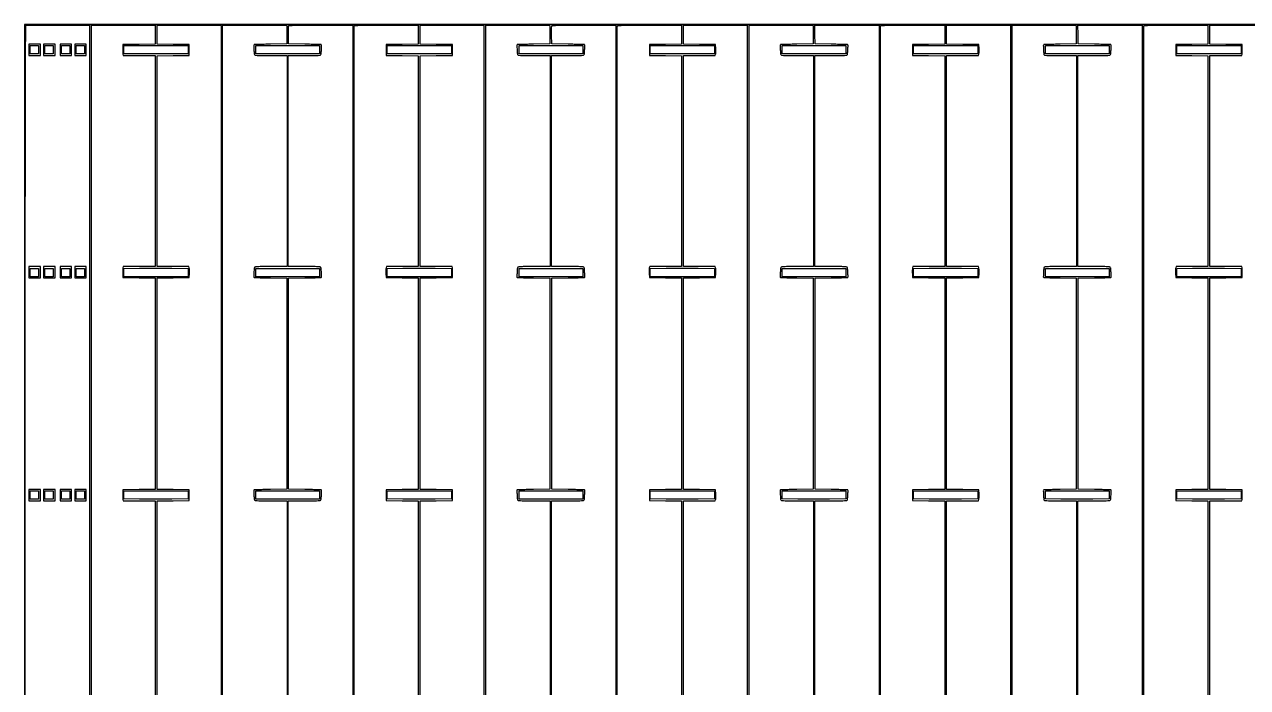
# Model space of a CAD drawing. Extents: x 0 to 4048, y 0 to 4048.
# Drawn here: x 0 to 1919, y 3007 to 4048 of the extents above; entities that cross this region are included whole.
import ezdxf

# ---------------------------------------------------------------- set-up
doc = ezdxf.new("R2010")
doc.units = 0

msp = doc.modelspace()

# ---------------------------------------------------------------- linework, layer by layer
for points in [[(517.5, 2222.5), (517.244559, 3133.5, -0.000049), (517.180682, 3482.908955, -0.000081), (517.203408, 3777.260938, -0.000001), (517.267896, 4044.685115, -0.090809), (517.463174, 4045.75, -0.302046), (518.440521, 4046.450164, -0.002558), (528.19024, 4046.741385, -0.005157), (542.471912, 4046.947503, -0.001029), (567.968615, 4047), (618, 4047), (618, 4032.017171), (618, 4017.034342), (592.75, 4016.767171), (567.5, 4016.5), (567.5, 4008), (567.5, 3999.5), (592.75, 3999.232829), (618, 3998.965658), (618, 3833.482829), (618, 3668), (593.019052, 3668), (568.038104, 3668), (567.465646, 3665.719147, 0.044171), (567.262206, 3664.439148, 0.009649), (567.150473, 3662.207982, 0.009978), (567.122492, 3659.613115, 0.009424), (567.196594, 3656.969147), (567.5, 3650.5), (592.75, 3650.232829), (618, 3649.965658), (618, 3484), (618, 3318.034342), (592.75, 3317.767171), (567.5, 3317.5), (567.5, 3309), (567.5, 3300.5), (592.75, 3300.232829), (618, 3299.965658), (618, 3134.482829), (618, 2969)], [(930.5, 2222.5), (930.244559, 3133.5, -0.000049), (930.180682, 3482.908955, -0.000081), (930.203408, 3777.260938, -0.000001), (930.267896, 4044.685115, -0.090809), (930.463174, 4045.75, -0.302046), (931.440521, 4046.450164, -0.002558), (941.19024, 4046.741385, -0.005157), (955.471912, 4046.947503, -0.001029), (980.968615, 4047), (1031, 4047), (1031, 4032.017171), (1031, 4017.034342), (1005.75, 4016.767171), (980.5, 4016.5), (980.5, 4008), (980.5, 3999.5), (1005.75, 3999.232829), (1031, 3998.965658), (1031, 3833.482829), (1031, 3668), (1006.019052, 3668), (981.038104, 3668), (980.465646, 3665.719147, 0.044171), (980.262206, 3664.439148, 0.009649), (980.150473, 3662.207982, 0.009978), (980.122492, 3659.613115, 0.009424), (980.196594, 3656.969147), (980.5, 3650.5), (1005.75, 3650.232829), (1031, 3649.965658), (1031, 3484), (1031, 3318.034342), (1005.75, 3317.767171), (980.5, 3317.5), (980.5, 3309), (980.5, 3300.5), (1005.75, 3300.232829), (1031, 3299.965658), (1031, 3134.482829), (1031, 2969)], [(1343.5, 2222.5), (1343.244559, 3133.5, -0.000049), (1343.180682, 3482.908955, -0.000081), (1343.203408, 3777.260938, -0.000001), (1343.267896, 4044.685115, -0.090809), (1343.463174, 4045.75, -0.302046), (1344.440521, 4046.450164, -0.002558), (1354.19024, 4046.741385, -0.005157), (1368.471912, 4046.947503, -0.001029), (1393.968615, 4047), (1444, 4047), (1444, 4032.017171), (1444, 4017.034342), (1418.75, 4016.767171), (1393.5, 4016.5), (1393.5, 4008), (1393.5, 3999.5), (1418.75, 3999.232829), (1444, 3998.965658), (1444, 3833.482829), (1444, 3668), (1419.019052, 3668), (1394.038104, 3668), (1393.465646, 3665.719147, 0.044171), (1393.262206, 3664.439148, 0.009649), (1393.150473, 3662.207982, 0.009978), (1393.122492, 3659.613115, 0.009424), (1393.196594, 3656.969147), (1393.5, 3650.5), (1418.75, 3650.232829), (1444, 3649.965658), (1444, 3484), (1444, 3318.034342), (1418.75, 3317.767171), (1393.5, 3317.5), (1393.5, 3309), (1393.5, 3300.5), (1418.75, 3300.232829), (1444, 3299.965658), (1444, 3134.482829), (1444, 2969)], [(1756.5, 2222.5), (1756.244559, 3133.5, -0.000049), (1756.180682, 3482.908955, -0.000081), (1756.203408, 3777.260938, -0.000001), (1756.267896, 4044.685115, -0.090809), (1756.463174, 4045.75, -0.302046), (1757.440521, 4046.450164, -0.002558), (1767.19024, 4046.741385, -0.005157), (1781.471912, 4046.947503, -0.001029), (1806.968615, 4047), (1857, 4047), (1857, 4032.017171), (1857, 4017.034342), (1831.75, 4016.767171), (1806.5, 4016.5), (1806.5, 4008), (1806.5, 3999.5), (1831.75, 3999.232829), (1857, 3998.965658), (1857, 3833.482829), (1857, 3668), (1832.019052, 3668), (1807.038104, 3668), (1806.465646, 3665.719147, 0.044171), (1806.262206, 3664.439148, 0.009649), (1806.150473, 3662.207982, 0.009978), (1806.122492, 3659.613115, 0.009424), (1806.196594, 3656.969147), (1806.5, 3650.5), (1831.75, 3650.232829), (1857, 3649.965658), (1857, 3484), (1857, 3318.034342), (1831.75, 3317.767171), (1806.5, 3317.5), (1806.5, 3309), (1806.5, 3300.5), (1831.75, 3300.232829), (1857, 3299.965658), (1857, 3134.482829), (1857, 2969)], [(105, 2222), (105, 3134.5), (105, 4047), (155, 4047), (205, 4047), (205, 4032.017171), (205, 4017.034342), (179.75, 4016.767171), (154.5, 4016.5), (154.196594, 4010.030853, 0.009424), (154.122492, 4007.386885, 0.009978), (154.150473, 4004.792018, 0.009649), (154.262206, 4002.560852, 0.044171), (154.465646, 4001.280853), (155.038104, 3999), (180.019052, 3999), (205, 3999), (205, 3833.5), (205, 3668), (180.019052, 3668), (155.038104, 3668), (154.465646, 3665.719147, 0.044171), (154.262206, 3664.439148, 0.009649), (154.150473, 3662.207982, 0.009978), (154.122492, 3659.613115, 0.009424), (154.196594, 3656.969147), (154.5, 3650.5), (179.75, 3650.232829), (205, 3649.965658), (205, 3484), (205, 3318.034342), (179.75, 3317.767171), (154.5, 3317.5), (154.196594, 3311.030853, 0.009424), (154.122492, 3308.386885, 0.009978), (154.150473, 3305.792018, 0.009649), (154.262206, 3303.560852, 0.044171), (154.465646, 3302.280853), (155.038104, 3300), (180.019052, 3300), (205, 3300), (205, 3134.5), (205, 2969)], [(208, 2969), (208, 3134.482829), (208, 3299.965658), (233.25, 3300.232829), (258.5, 3300.5), (258.5, 3309), (258.5, 3317.5), (233.25, 3317.767171), (208, 3318.034342), (208, 3484), (208, 3649.965658), (233.25, 3650.232829), (258.5, 3650.5), (258.803406, 3656.969147, 0.009424), (258.877508, 3659.613115, 0.009978), (258.849527, 3662.207982, 0.009649), (258.737794, 3664.439148, 0.044171), (258.534354, 3665.719147), (257.961896, 3668), (232.980948, 3668), (208, 3668), (208, 3833.482829), (208, 3998.965658), (233.25, 3999.232829), (258.5, 3999.5), (258.5, 4008), (258.5, 4016.5), (233.25, 4016.767171), (208, 4017.034342), (208, 4032.02642), (208, 4047.018498), (258.25, 4046.759249), (308.5, 4046.5), (308.5, 3134.5), (308.5, 2222.5)], [(311, 2222), (311, 3134.509249), (311, 4047.018498), (361.25, 4046.759249), (411.5, 4046.5), (411.5, 4032), (411.5, 4017.5), (386, 4016.956726, 0.000739), (376.204953, 4016.733553, 0.001215), (367.917188, 4016.512313, 0.000096), (360.482625, 4016.294344, 0.166881), (360.25, 4016.206726, 0.233563), (359.692956, 4014.962578, 0.005337), (360.017066, 4008.299872, 0.006291), (360.490161, 4001.727878, 0.177054), (361.2, 4000.2, 0.179332), (362.515723, 3999.595775, 0.007374), (367.792473, 3999.274194, 0.00898), (375.387218, 3999.060257, 0.00255), (387.2, 3999), (412, 3999), (412, 3833.5), (412, 3668), (387.2, 3668, 0.00255), (375.387218, 3667.939743, 0.00898), (367.792473, 3667.725806, 0.007374), (362.515723, 3667.404225, 0.179332), (361.2, 3666.8, 0.177054), (360.490161, 3665.272122, 0.006291), (360.017066, 3658.700128, 0.005337), (359.692956, 3652.037422, 0.233563), (360.25, 3650.793274, 0.166881), (360.482625, 3650.705656, 0.000096), (367.917188, 3650.487687, 0.001215), (376.204953, 3650.266447, 0.000739), (386, 3650.043274), (411.5, 3649.5), (411.5, 3484), (411.5, 3318.5), (386, 3317.956726, 0.000739), (376.204953, 3317.733553, 0.001215), (367.917188, 3317.512313, 0.000096), (360.482625, 3317.294344, 0.166881), (360.25, 3317.206726, 0.233563), (359.692956, 3315.962578, 0.005337), (360.017066, 3309.299872, 0.006291), (360.490161, 3302.727878, 0.177054), (361.2, 3301.2, 0.179332), (362.515723, 3300.595775, 0.007374), (367.792473, 3300.274194, 0.00898), (375.387218, 3300.060257, 0.00255), (387.2, 3300), (412, 3300), (412, 3134.5), (412, 2969)], [(414, 2969), (414, 3134.5), (414, 3300), (438.8, 3300, 0.00255), (450.612782, 3300.060257, 0.00898), (458.207527, 3300.274194, 0.007374), (463.484277, 3300.595775, 0.179332), (464.8, 3301.2, 0.177054), (465.509839, 3302.727878, 0.006291), (465.982934, 3309.299872, 0.005337), (466.307044, 3315.962578, 0.233563), (465.75, 3317.206726, 0.166881), (465.517375, 3317.294344, 0.000096), (458.082812, 3317.512313, 0.001215), (449.795047, 3317.733553, 0.000739), (440, 3317.956726), (414.5, 3318.5), (414.5, 3484), (414.5, 3649.5), (440, 3650.043274, 0.000739), (449.795047, 3650.266447, 0.001215), (458.082812, 3650.487687, 0.000096), (465.517375, 3650.705656, 0.166881), (465.75, 3650.793274, 0.233563), (466.307044, 3652.037422, 0.005337), (465.982934, 3658.700128, 0.006291), (465.509839, 3665.272122, 0.177054), (464.8, 3666.8, 0.179332), (463.484277, 3667.404225, 0.007374), (458.207527, 3667.725806, 0.00898), (450.612782, 3667.939743, 0.00255), (438.8, 3668), (414, 3668), (414, 3833.5), (414, 3999), (438.8, 3999, 0.00255), (450.612782, 3999.060257, 0.00898), (458.207527, 3999.274194, 0.007374), (463.484277, 3999.595775, 0.179332), (464.8, 4000.2, 0.177054), (465.509839, 4001.727878, 0.006291), (465.982934, 4008.299872, 0.005337), (466.307044, 4014.962578, 0.233563), (465.75, 4016.206726, 0.166881), (465.517375, 4016.294344, 0.000096), (458.082812, 4016.512313, 0.001215), (449.795047, 4016.733553, 0.000739), (440, 4016.956726), (414.5, 4017.5), (414.219585, 4030.949549, -0.003639), (414.148375, 4036.197157, -0.005278), (414.168132, 4040.8303, -0.002799), (414.248031, 4044.742813, -0.085304), (414.4382, 4045.699549, -0.300079), (415.475927, 4046.442475, -0.003135), (424.801861, 4046.741008, -0.005454), (438.823383, 4046.948846, -0.000978), (464.968615, 4047), (515, 4047), (515, 3134.5), (515, 2222)], [(621, 2969), (621, 3134.482829), (621, 3299.965658), (646.25, 3300.232829), (671.5, 3300.5), (671.5, 3309), (671.5, 3317.5), (646.25, 3317.767171), (621, 3318.034342), (621, 3484), (621, 3649.965658), (646.25, 3650.232829), (671.5, 3650.5), (671.803406, 3656.969147, 0.009424), (671.877508, 3659.613115, 0.009978), (671.849527, 3662.207982, 0.009649), (671.737794, 3664.439148, 0.044171), (671.534354, 3665.719147), (670.961896, 3668), (645.980948, 3668), (621, 3668), (621, 3833.482829), (621, 3998.965658), (646.25, 3999.232829), (671.5, 3999.5), (671.5, 4008), (671.5, 4016.5), (646.25, 4016.767171), (621, 4017.034342), (621, 4032.017171), (621, 4047), (671, 4047), (721, 4047), (721, 3134.5), (721, 2222)], [(724, 2222), (724, 3134.509249), (724, 4047.018498), (774.25, 4046.759249), (824.5, 4046.5), (824.5, 4032), (824.5, 4017.5), (799, 4016.956726, 0.000739), (789.204953, 4016.733553, 0.001215), (780.917188, 4016.512313, 0.000096), (773.482625, 4016.294344, 0.166881), (773.25, 4016.206726, 0.233563), (772.692956, 4014.962578, 0.005337), (773.017066, 4008.299872, 0.006291), (773.490161, 4001.727878, 0.177054), (774.2, 4000.2, 0.179332), (775.515723, 3999.595775, 0.007374), (780.792473, 3999.274194, 0.00898), (788.387218, 3999.060257, 0.00255), (800.2, 3999), (825, 3999), (825, 3833.5), (825, 3668), (800.2, 3668, 0.00255), (788.387218, 3667.939743, 0.00898), (780.792473, 3667.725806, 0.007374), (775.515723, 3667.404225, 0.179332), (774.2, 3666.8, 0.177054), (773.490161, 3665.272122, 0.006291), (773.017066, 3658.700128, 0.005337), (772.692956, 3652.037422, 0.233563), (773.25, 3650.793274, 0.166881), (773.482625, 3650.705656, 0.000096), (780.917188, 3650.487687, 0.001215), (789.204953, 3650.266447, 0.000739), (799, 3650.043274), (824.5, 3649.5), (824.5, 3484), (824.5, 3318.5), (799, 3317.956726, 0.000739), (789.204953, 3317.733553, 0.001215), (780.917188, 3317.512313, 0.000096), (773.482625, 3317.294344, 0.166881), (773.25, 3317.206726, 0.233563), (772.692956, 3315.962578, 0.005337), (773.017066, 3309.299872, 0.006291), (773.490161, 3302.727878, 0.177054), (774.2, 3301.2, 0.179332), (775.515723, 3300.595775, 0.007374), (780.792473, 3300.274194, 0.00898), (788.387218, 3300.060257, 0.00255), (800.2, 3300), (825, 3300), (825, 3134.5), (825, 2969)], [(827, 2969), (827, 3134.5), (827, 3300), (851.8, 3300, 0.00255), (863.612782, 3300.060257, 0.00898), (871.207527, 3300.274194, 0.007374), (876.484277, 3300.595775, 0.179332), (877.8, 3301.2, 0.177054), (878.509839, 3302.727878, 0.006291), (878.982934, 3309.299872, 0.005337), (879.307044, 3315.962578, 0.233563), (878.75, 3317.206726, 0.166881), (878.517375, 3317.294344, 0.000096), (871.082812, 3317.512313, 0.001215), (862.795047, 3317.733553, 0.000739), (853, 3317.956726), (827.5, 3318.5), (827.5, 3484), (827.5, 3649.5), (853, 3650.043274, 0.000739), (862.795047, 3650.266447, 0.001215), (871.082812, 3650.487687, 0.000096), (878.517375, 3650.705656, 0.166881), (878.75, 3650.793274, 0.233563), (879.307044, 3652.037422, 0.005337), (878.982934, 3658.700128, 0.006291), (878.509839, 3665.272122, 0.177054), (877.8, 3666.8, 0.179332), (876.484277, 3667.404225, 0.007374), (871.207527, 3667.725806, 0.00898), (863.612782, 3667.939743, 0.00255), (851.8, 3668), (827, 3668), (827, 3833.5), (827, 3999), (851.8, 3999, 0.00255), (863.612782, 3999.060257, 0.00898), (871.207527, 3999.274194, 0.007374), (876.484277, 3999.595775, 0.179332), (877.8, 4000.2, 0.177054), (878.509839, 4001.727878, 0.006291), (878.982934, 4008.299872, 0.005337), (879.307044, 4014.962578, 0.233563), (878.75, 4016.206726, 0.166881), (878.517375, 4016.294344, 0.000096), (871.082812, 4016.512313, 0.001215), (862.795047, 4016.733553, 0.000739), (853, 4016.956726), (827.5, 4017.5), (827.219585, 4030.949549, -0.003639), (827.148375, 4036.197157, -0.005278), (827.168132, 4040.8303, -0.002799), (827.248031, 4044.742813, -0.085304), (827.4382, 4045.699549, -0.300079), (828.475927, 4046.442475, -0.003135), (837.801861, 4046.741008, -0.005454), (851.823383, 4046.948846, -0.000978), (877.968615, 4047), (928, 4047), (928, 3134.5), (928, 2222)], [(1034, 2969), (1034, 3134.5), (1034, 3300), (1058.980948, 3300), (1083.961896, 3300), (1084.534354, 3302.280853, 0.044171), (1084.737794, 3303.560852, 0.009649), (1084.849527, 3305.792018, 0.009978), (1084.877508, 3308.386885, 0.009424), (1084.803406, 3311.030853), (1084.5, 3317.5), (1059.25, 3317.767171), (1034, 3318.034342), (1034, 3484), (1034, 3649.965658), (1059.25, 3650.232829), (1084.5, 3650.5), (1084.803406, 3656.969147, 0.009424), (1084.877508, 3659.613115, 0.009978), (1084.849527, 3662.207982, 0.009649), (1084.737794, 3664.439148, 0.044171), (1084.534354, 3665.719147), (1083.961896, 3668), (1058.980948, 3668), (1034, 3668), (1034, 3833.5), (1034, 3999), (1058.980948, 3999), (1083.961896, 3999), (1084.534354, 4001.280853, 0.044171), (1084.737794, 4002.560852, 0.009649), (1084.849527, 4004.792018, 0.009978), (1084.877508, 4007.386885, 0.009424), (1084.803406, 4010.030853), (1084.5, 4016.5), (1059.25, 4016.767171), (1034, 4017.034342), (1034, 4032.017171), (1034, 4047), (1084, 4047), (1134, 4047), (1134, 3134.5), (1134, 2222)], [(1137, 2222), (1137, 3134.509249), (1137, 4047.018498), (1187.25, 4046.759249), (1237.5, 4046.5), (1237.5, 4032), (1237.5, 4017.5), (1212, 4016.956726, 0.000739), (1202.204953, 4016.733553, 0.001215), (1193.917187, 4016.512313, 0.000096), (1186.482625, 4016.294344, 0.166881), (1186.25, 4016.206726, 0.233563), (1185.692956, 4014.962578, 0.005337), (1186.017066, 4008.299872, 0.006291), (1186.490161, 4001.727878, 0.177054), (1187.2, 4000.2, 0.179332), (1188.515723, 3999.595775, 0.007374), (1193.792473, 3999.274194, 0.00898), (1201.387218, 3999.060257, 0.00255), (1213.2, 3999), (1238, 3999), (1238, 3833.5), (1238, 3668), (1213.2, 3668, 0.00255), (1201.387218, 3667.939743, 0.00898), (1193.792473, 3667.725806, 0.007374), (1188.515723, 3667.404225, 0.179332), (1187.2, 3666.8, 0.177054), (1186.490161, 3665.272122, 0.006291), (1186.017066, 3658.700128, 0.005337), (1185.692956, 3652.037422, 0.233563), (1186.25, 3650.793274, 0.166881), (1186.482625, 3650.705656, 0.000096), (1193.917187, 3650.487687, 0.001215), (1202.204953, 3650.266447, 0.000739), (1212, 3650.043274), (1237.5, 3649.5), (1237.5, 3484), (1237.5, 3318.5), (1212, 3317.956726, 0.000739), (1202.204953, 3317.733553, 0.001215), (1193.917187, 3317.512313, 0.000096), (1186.482625, 3317.294344, 0.166881), (1186.25, 3317.206726, 0.233563), (1185.692956, 3315.962578, 0.005337), (1186.017066, 3309.299872, 0.006291), (1186.490161, 3302.727878, 0.177054), (1187.2, 3301.2, 0.179332), (1188.515723, 3300.595775, 0.007374), (1193.792473, 3300.274194, 0.00898), (1201.387218, 3300.060257, 0.00255), (1213.2, 3300), (1238, 3300), (1238, 3134.5), (1238, 2969)], [(1240, 2969), (1240, 3134.5), (1240, 3300), (1264.8, 3300, 0.00255), (1276.612782, 3300.060257, 0.00898), (1284.207527, 3300.274194, 0.007374), (1289.484277, 3300.595775, 0.179332), (1290.8, 3301.2, 0.177054), (1291.509839, 3302.727878, 0.006291), (1291.982934, 3309.299872, 0.005337), (1292.307044, 3315.962578, 0.233563), (1291.75, 3317.206726, 0.166881), (1291.517375, 3317.294344, 0.000096), (1284.082813, 3317.512313, 0.001215), (1275.795047, 3317.733553, 0.000739), (1266, 3317.956726), (1240.5, 3318.5), (1240.5, 3484), (1240.5, 3649.5), (1266, 3650.043274, 0.000739), (1275.795047, 3650.266447, 0.001215), (1284.082813, 3650.487687, 0.000096), (1291.517375, 3650.705656, 0.166881), (1291.75, 3650.793274, 0.233563), (1292.307044, 3652.037422, 0.005337), (1291.982934, 3658.700128, 0.006291), (1291.509839, 3665.272122, 0.177054), (1290.8, 3666.8, 0.179332), (1289.484277, 3667.404225, 0.007374), (1284.207527, 3667.725806, 0.00898), (1276.612782, 3667.939743, 0.00255), (1264.8, 3668), (1240, 3668), (1240, 3833.5), (1240, 3999), (1264.8, 3999, 0.00255), (1276.612782, 3999.060257, 0.00898), (1284.207527, 3999.274194, 0.007374), (1289.484277, 3999.595775, 0.179332), (1290.8, 4000.2, 0.177054), (1291.509839, 4001.727878, 0.006291), (1291.982934, 4008.299872, 0.005337), (1292.307044, 4014.962578, 0.233563), (1291.75, 4016.206726, 0.166881), (1291.517375, 4016.294344, 0.000096), (1284.082813, 4016.512313, 0.001215), (1275.795047, 4016.733553, 0.000739), (1266, 4016.956726), (1240.5, 4017.5), (1240.223267, 4032.25), (1239.946534, 4047), (1290.473267, 4047), (1341, 4047), (1341, 3134.5), (1341, 2222)], [(1447, 2969), (1447, 3134.5), (1447, 3300), (1471.980948, 3300), (1496.961896, 3300), (1497.534354, 3302.280853, 0.044171), (1497.737794, 3303.560852, 0.009649), (1497.849527, 3305.792018, 0.009978), (1497.877508, 3308.386885, 0.009424), (1497.803406, 3311.030853), (1497.5, 3317.5), (1472.25, 3317.767171), (1447, 3318.034342), (1447, 3484), (1447, 3649.965658), (1472.25, 3650.232829), (1497.5, 3650.5), (1497.803406, 3656.969147, 0.009424), (1497.877508, 3659.613115, 0.009978), (1497.849527, 3662.207982, 0.009649), (1497.737794, 3664.439148, 0.044171), (1497.534354, 3665.719147), (1496.961896, 3668), (1471.980948, 3668), (1447, 3668), (1447, 3833.5), (1447, 3999), (1471.980948, 3999), (1496.961896, 3999), (1497.534354, 4001.280853, 0.044171), (1497.737794, 4002.560852, 0.009649), (1497.849527, 4004.792018, 0.009978), (1497.877508, 4007.386885, 0.009424), (1497.803406, 4010.030853), (1497.5, 4016.5), (1472.25, 4016.767171), (1447, 4017.034342), (1447, 4032.017171), (1447, 4047), (1497, 4047), (1547, 4047), (1547, 3134.5), (1547, 2222)], [(1550, 2221.981502), (1550, 3134.5), (1550, 4047.018498), (1600.25, 4046.759249), (1650.5, 4046.5), (1650.5, 4032), (1650.5, 4017.5), (1625, 4016.956726, 0.000739), (1615.204953, 4016.733553, 0.001215), (1606.917187, 4016.512313, 0.000096), (1599.482625, 4016.294344, 0.166881), (1599.25, 4016.206726, 0.233563), (1598.692956, 4014.962578, 0.005337), (1599.017066, 4008.299872, 0.006291), (1599.490161, 4001.727878, 0.177054), (1600.2, 4000.2, 0.179332), (1601.515723, 3999.595775, 0.007374), (1606.792473, 3999.274194, 0.00898), (1614.387218, 3999.060257, 0.00255), (1626.2, 3999), (1651, 3999), (1651, 3833.5), (1651, 3668), (1626.2, 3668, 0.00255), (1614.387218, 3667.939743, 0.00898), (1606.792473, 3667.725806, 0.007374), (1601.515723, 3667.404225, 0.179332), (1600.2, 3666.8, 0.177054), (1599.490161, 3665.272122, 0.006291), (1599.017066, 3658.700128, 0.005337), (1598.692956, 3652.037422, 0.233563), (1599.25, 3650.793274, 0.166881), (1599.482625, 3650.705656, 0.000096), (1606.917187, 3650.487687, 0.001215), (1615.204953, 3650.266447, 0.000739), (1625, 3650.043274), (1650.5, 3649.5), (1650.5, 3484), (1650.5, 3318.5), (1625, 3317.956726, 0.000739), (1615.204953, 3317.733553, 0.001215), (1606.917187, 3317.512313, 0.000096), (1599.482625, 3317.294344, 0.166881), (1599.25, 3317.206726, 0.233563), (1598.692956, 3315.962578, 0.005337), (1599.017066, 3309.299872, 0.006291), (1599.490161, 3302.727878, 0.177054), (1600.2, 3301.2, 0.179332), (1601.515723, 3300.595775, 0.007374), (1606.792473, 3300.274194, 0.00898), (1614.387218, 3300.060257, 0.00255), (1626.2, 3300), (1651, 3300), (1651, 3134.5), (1651, 2969)], [(1653, 2969), (1653, 3134.5), (1653, 3300), (1677.8, 3300, 0.00255), (1689.612782, 3300.060257, 0.00898), (1697.207527, 3300.274194, 0.007374), (1702.484277, 3300.595775, 0.179332), (1703.8, 3301.2, 0.177054), (1704.509839, 3302.727878, 0.006291), (1704.982934, 3309.299872, 0.005337), (1705.307044, 3315.962578, 0.233563), (1704.75, 3317.206726, 0.166881), (1704.517375, 3317.294344, 0.000096), (1697.082813, 3317.512313, 0.001215), (1688.795047, 3317.733553, 0.000739), (1679, 3317.956726), (1653.5, 3318.5), (1653.5, 3484), (1653.5, 3649.5), (1679, 3650.043274, 0.000739), (1688.795047, 3650.266447, 0.001215), (1697.082813, 3650.487687, 0.000096), (1704.517375, 3650.705656, 0.166881), (1704.75, 3650.793274, 0.233563), (1705.307044, 3652.037422, 0.005337), (1704.982934, 3658.700128, 0.006291), (1704.509839, 3665.272122, 0.177054), (1703.8, 3666.8, 0.179332), (1702.484277, 3667.404225, 0.007374), (1697.207527, 3667.725806, 0.00898), (1689.612782, 3667.939743, 0.00255), (1677.8, 3668), (1653, 3668), (1653, 3833.5), (1653, 3999), (1677.8, 3999, 0.00255), (1689.612782, 3999.060257, 0.00898), (1697.207527, 3999.274194, 0.007374), (1702.484277, 3999.595775, 0.179332), (1703.8, 4000.2, 0.177054), (1704.509839, 4001.727878, 0.006291), (1704.982934, 4008.299872, 0.005337), (1705.307044, 4014.962578, 0.233563), (1704.75, 4016.206726, 0.166881), (1704.517375, 4016.294344, 0.000096), (1697.082813, 4016.512313, 0.001215), (1688.795047, 4016.733553, 0.000739), (1679, 4016.956726), (1653.5, 4017.5), (1653.223267, 4032.25), (1652.946534, 4047), (1703.473267, 4047), (1754, 4047), (1754, 3134.5), (1754, 2222)], [(1860, 2969), (1860, 3134.5), (1860, 3300), (1884.980948, 3300), (1909.961896, 3300), (1910.534354, 3302.280853, 0.044171), (1910.737794, 3303.560852, 0.009649), (1910.849527, 3305.792018, 0.009978), (1910.877508, 3308.386885, 0.009424), (1910.803406, 3311.030853), (1910.5, 3317.5), (1885.25, 3317.767171), (1860, 3318.034342), (1860, 3484), (1860, 3649.965658), (1885.25, 3650.232829), (1910.5, 3650.5), (1910.803406, 3656.969147, 0.009424), (1910.877508, 3659.613115, 0.009978), (1910.849527, 3662.207982, 0.009649), (1910.737794, 3664.439148, 0.044171), (1910.534354, 3665.719147), (1909.961896, 3668), (1884.980948, 3668), (1860, 3668), (1860, 3833.5), (1860, 3999), (1884.980948, 3999), (1909.961896, 3999), (1910.534354, 4001.280853, 0.044171), (1910.737794, 4002.560852, 0.009649), (1910.849527, 4004.792018, 0.009978), (1910.877508, 4007.386885, 0.009424), (1910.803406, 4010.030853), (1910.5, 4016.5), (1885.25, 4016.767171), (1860, 4017.034342), (1860, 4032.017171), (1860, 4047), (1910, 4047), (1960, 4047)]]:
    msp.add_lwpolyline(points, format="xyb")
for points in [[(0, 3006.999421), (0, 1965.998842), (859.75, 1966.249421), (1719.5, 1966.5), (1720, 2093), (1720.5, 2219.5), (1893.25, 2219.752833), (2066, 2220.005665), (2066, 3134.002833), (2066, 4048), (1033, 4048), (0, 4048)], [(7, 4008), (7, 3999), (16, 3999), (25, 3999), (25, 4008), (25, 4017), (16, 4017), (7, 4017)], [(22, 4008.5), (22, 4002), (15.5, 4002), (9, 4002), (9, 4008.5), (9, 4015), (15.5, 4015), (22, 4015)], [(30, 4008), (30, 3999), (39, 3999), (48, 3999), (48, 4008), (48, 4017), (39, 4017), (30, 4017)], [(45, 4008.5), (45, 4002), (38.5, 4002), (32, 4002), (32, 4008.5), (32, 4015), (38.5, 4015), (45, 4015)], [(56, 4008), (56, 3999), (65, 3999), (74, 3999), (74, 4008), (74, 4017), (65, 4017), (56, 4017)], [(71, 4008.5), (71, 4002), (64.5, 4002), (58, 4002), (58, 4008.5), (58, 4015), (64.5, 4015), (71, 4015)], [(79, 4008), (79, 3999), (88, 3999), (97, 3999), (97, 4008), (97, 4017), (88, 4017), (79, 4017)], [(94, 4008.5), (94, 4002), (87.5, 4002), (81, 4002), (81, 4008.5), (81, 4015), (87.5, 4015), (94, 4015)], [(463, 4008.5), (463, 4002), (413, 4002), (363, 4002), (363, 4008.5), (363, 4015), (413, 4015), (463, 4015)], [(876, 4008.5), (876, 4002), (826, 4002), (776, 4002), (776, 4008.5), (776, 4015), (826, 4015), (876, 4015)], [(1289, 4008.5), (1289, 4002), (1239, 4002), (1189, 4002), (1189, 4008.5), (1189, 4015), (1239, 4015), (1289, 4015)], [(1702, 4008.5), (1702, 4002), (1652, 4002), (1602, 4002), (1602, 4008.5), (1602, 4015), (1652, 4015), (1702, 4015)], [(7, 3659), (7, 3650), (16, 3650), (25, 3650), (25, 3659), (25, 3668), (16, 3668), (7, 3668)], [(30, 3659), (30, 3650), (39, 3650), (48, 3650), (48, 3659), (48, 3668), (39, 3668), (30, 3668)], [(56, 3659), (56, 3650), (65, 3650), (74, 3650), (74, 3659), (74, 3668), (65, 3668), (56, 3668)], [(79, 3659), (79, 3650), (88, 3650), (97, 3650), (97, 3659), (97, 3668), (88, 3668), (79, 3668)], [(22, 3658.5), (22, 3652), (15.5, 3652), (9, 3652), (9, 3658.5), (9, 3665), (15.5, 3665), (22, 3665)], [(45, 3658.5), (45, 3652), (38.5, 3652), (32, 3652), (32, 3658.5), (32, 3665), (38.5, 3665), (45, 3665)], [(71, 3658.5), (71, 3652), (64.5, 3652), (58, 3652), (58, 3658.5), (58, 3665), (64.5, 3665), (71, 3665)], [(94, 3658.5), (94, 3652), (87.5, 3652), (81, 3652), (81, 3658.5), (81, 3665), (87.5, 3665), (94, 3665)], [(463, 3658.5), (463, 3652), (413, 3652), (363, 3652), (363, 3658.5), (363, 3665), (413, 3665), (463, 3665)], [(876, 3658.5), (876, 3652), (826, 3652), (776, 3652), (776, 3658.5), (776, 3665), (826, 3665), (876, 3665)], [(1289, 3658.5), (1289, 3652), (1239, 3652), (1189, 3652), (1189, 3658.5), (1189, 3665), (1239, 3665), (1289, 3665)], [(1702, 3658.5), (1702, 3652), (1652, 3652), (1602, 3652), (1602, 3658.5), (1602, 3665), (1652, 3665), (1702, 3665)], [(7, 3309), (7, 3300), (16, 3300), (25, 3300), (25, 3309), (25, 3318), (16, 3318), (7, 3318)], [(22, 3309.5), (22, 3303), (15.5, 3303), (9, 3303), (9, 3309.5), (9, 3316), (15.5, 3316), (22, 3316)], [(30, 3309), (30, 3300), (39, 3300), (48, 3300), (48, 3309), (48, 3318), (39, 3318), (30, 3318)], [(45, 3309.5), (45, 3303), (38.5, 3303), (32, 3303), (32, 3309.5), (32, 3316), (38.5, 3316), (45, 3316)], [(56, 3309), (56, 3300), (65, 3300), (74, 3300), (74, 3309), (74, 3318), (65, 3318), (56, 3318)], [(71, 3309.5), (71, 3303), (64.5, 3303), (58, 3303), (58, 3309.5), (58, 3316), (64.5, 3316), (71, 3316)], [(79, 3309), (79, 3300), (88, 3300), (97, 3300), (97, 3309), (97, 3318), (88, 3318), (79, 3318)], [(94, 3309.5), (94, 3303), (87.5, 3303), (81, 3303), (81, 3309.5), (81, 3316), (87.5, 3316), (94, 3316)], [(463, 3309.5), (463, 3303), (413, 3303), (363, 3303), (363, 3309.5), (363, 3316), (413, 3316), (463, 3316)], [(876, 3309.5), (876, 3303), (826, 3303), (776, 3303), (776, 3309.5), (776, 3316), (826, 3316), (876, 3316)]]:
    msp.add_lwpolyline(points, close=True)
for points in [[(102, 3134.5), (102, 2222), (51.5, 2222), (1, 2222), (1, 3133.833333, -0.000069), (1.04791, 3483.522074, -0.000114), (1.195833, 3778.011458, -0.000001), (1.391781, 4045.670389, -0.198722), (1.666667, 4046.333333, -0.195236), (2.312731, 4046.606316, -0.000239), (16.776042, 4046.804167, -0.002047), (33.012504, 4046.952013, -0.001253), (52.166667, 4047), (102, 4047)], [(257, 4008.532924), (257, 4002.065849), (231.25, 4001.782924, -0.001663), (219.596911, 4001.693655, -0.001006), (205.79375, 4001.661591, -0.001007), (192.08556, 4001.684925, -0.001769), (180.75, 4001.767171), (156, 4002.034342), (156, 4008.517171), (156, 4015), (206.5, 4015), (257, 4015)], [(670, 4008.532924), (670, 4002.065849), (644.25, 4001.782924, -0.001663), (632.596911, 4001.693655, -0.001006), (618.79375, 4001.661591, -0.001007), (605.08556, 4001.684925, -0.001769), (593.75, 4001.767171), (569, 4002.034342), (569, 4008.517171), (569, 4015), (619.5, 4015), (670, 4015)], [(1083, 4008.532924), (1083, 4002.065849), (1057.25, 4001.782924, -0.001663), (1045.596911, 4001.693655, -0.001006), (1031.79375, 4001.661591, -0.001007), (1018.08556, 4001.684925, -0.001769), (1006.75, 4001.767171), (982, 4002.034342), (982, 4008.517171), (982, 4015), (1032.5, 4015), (1083, 4015)], [(1496, 4008.532924), (1496, 4002.065849), (1470.25, 4001.782924, -0.001663), (1458.596911, 4001.693655, -0.001006), (1444.79375, 4001.661591, -0.001007), (1431.08556, 4001.684925, -0.001769), (1419.75, 4001.767171), (1395, 4002.034342), (1395, 4008.517171), (1395, 4015), (1445.5, 4015), (1496, 4015)], [(1909, 4008.532924), (1909, 4002.065849), (1883.25, 4001.782924, -0.001663), (1871.596911, 4001.693655, -0.001006), (1857.79375, 4001.661591, -0.001007), (1844.08556, 4001.684925, -0.001769), (1832.75, 4001.767171), (1808, 4002.034342), (1808, 4008.517171), (1808, 4015), (1858.5, 4015), (1909, 4015)], [(257, 3658.467076), (257, 3652), (206.5, 3652), (156, 3652), (156, 3658.482829), (156, 3664.965658), (180.75, 3665.232829, -0.001769), (192.08556, 3665.315075, -0.001007), (205.79375, 3665.338409, -0.001006), (219.596911, 3665.306345, -0.001663), (231.25, 3665.217076), (257, 3664.934151)], [(670, 3658.467076), (670, 3652), (619.5, 3652), (569, 3652), (569, 3658.482829), (569, 3664.965658), (593.75, 3665.232829, -0.001769), (605.08556, 3665.315075, -0.001007), (618.79375, 3665.338409, -0.001006), (632.596911, 3665.306345, -0.001663), (644.25, 3665.217076), (670, 3664.934151)], [(1083, 3658.467076), (1083, 3652), (1032.5, 3652), (982, 3652), (982, 3658.482829), (982, 3664.965658), (1006.75, 3665.232829, -0.001769), (1018.08556, 3665.315075, -0.001007), (1031.79375, 3665.338409, -0.001006), (1045.596911, 3665.306345, -0.001663), (1057.25, 3665.217076), (1083, 3664.934151)], [(1496, 3658.467076), (1496, 3652), (1445.5, 3652), (1395, 3652), (1395, 3658.482829), (1395, 3664.965658), (1419.75, 3665.232829, -0.001769), (1431.08556, 3665.315075, -0.001007), (1444.79375, 3665.338409, -0.001006), (1458.596911, 3665.306345, -0.001663), (1470.25, 3665.217076), (1496, 3664.934151)], [(1909, 3658.467076), (1909, 3652), (1858.5, 3652), (1808, 3652), (1808, 3658.482829), (1808, 3664.965658), (1832.75, 3665.232829, -0.001769), (1844.08556, 3665.315075, -0.001007), (1857.79375, 3665.338409, -0.001006), (1871.596911, 3665.306345, -0.001663), (1883.25, 3665.217076), (1909, 3664.934151)], [(257, 3309.532924), (257, 3303.065849), (231.25, 3302.782924, -0.001663), (219.596911, 3302.693655, -0.001006), (205.79375, 3302.661591, -0.001007), (192.08556, 3302.684925, -0.001769), (180.75, 3302.767171), (156, 3303.034342), (156, 3309.517171), (156, 3316), (206.5, 3316), (257, 3316)], [(670, 3309.532924), (670, 3303.065849), (644.25, 3302.782924, -0.001663), (632.596911, 3302.693655, -0.001006), (618.79375, 3302.661591, -0.001007), (605.08556, 3302.684925, -0.001769), (593.75, 3302.767171), (569, 3303.034342), (569, 3309.517171), (569, 3316), (619.5, 3316), (670, 3316)], [(1083, 3309.532924), (1083, 3303.065849), (1057.25, 3302.782924, -0.001663), (1045.596911, 3302.693655, -0.001006), (1031.79375, 3302.661591, -0.001007), (1018.08556, 3302.684925, -0.001769), (1006.75, 3302.767171), (982, 3303.034342), (982, 3309.517171), (982, 3316), (1032.5, 3316), (1083, 3316)], [(1289, 3309.532924), (1289, 3303.065849), (1263.25, 3302.782924, -0.001654), (1251.63163, 3302.69371, -0.001015), (1237.940625, 3302.661678, -0.001018), (1224.392051, 3302.685067, -0.001817), (1213.25, 3302.76747), (1189, 3303.034939), (1189, 3309.51747), (1189, 3316), (1239, 3316), (1289, 3316)], [(1496, 3309.532924), (1496, 3303.065849), (1470.25, 3302.782924, -0.001663), (1458.596911, 3302.693655, -0.001006), (1444.79375, 3302.661591, -0.001007), (1431.08556, 3302.684925, -0.001769), (1419.75, 3302.767171), (1395, 3303.034342), (1395, 3309.517171), (1395, 3316), (1445.5, 3316), (1496, 3316)], [(1702, 3309.532924), (1702, 3303.065849), (1676.25, 3302.782924, -0.001654), (1664.63163, 3302.69371, -0.001015), (1650.940625, 3302.661678, -0.001018), (1637.392051, 3302.685067, -0.001817), (1626.25, 3302.76747), (1602, 3303.034939), (1602, 3309.51747), (1602, 3316), (1652, 3316), (1702, 3316)], [(1909, 3309.532924), (1909, 3303.065849), (1883.25, 3302.782924, -0.001663), (1871.596911, 3302.693655, -0.001006), (1857.79375, 3302.661591, -0.001007), (1844.08556, 3302.684925, -0.001769), (1832.75, 3302.767171), (1808, 3303.034342), (1808, 3309.517171), (1808, 3316), (1858.5, 3316), (1909, 3316)]]:
    msp.add_lwpolyline(points, format="xyb", close=True)

doc.saveas('drawing.dxf')
